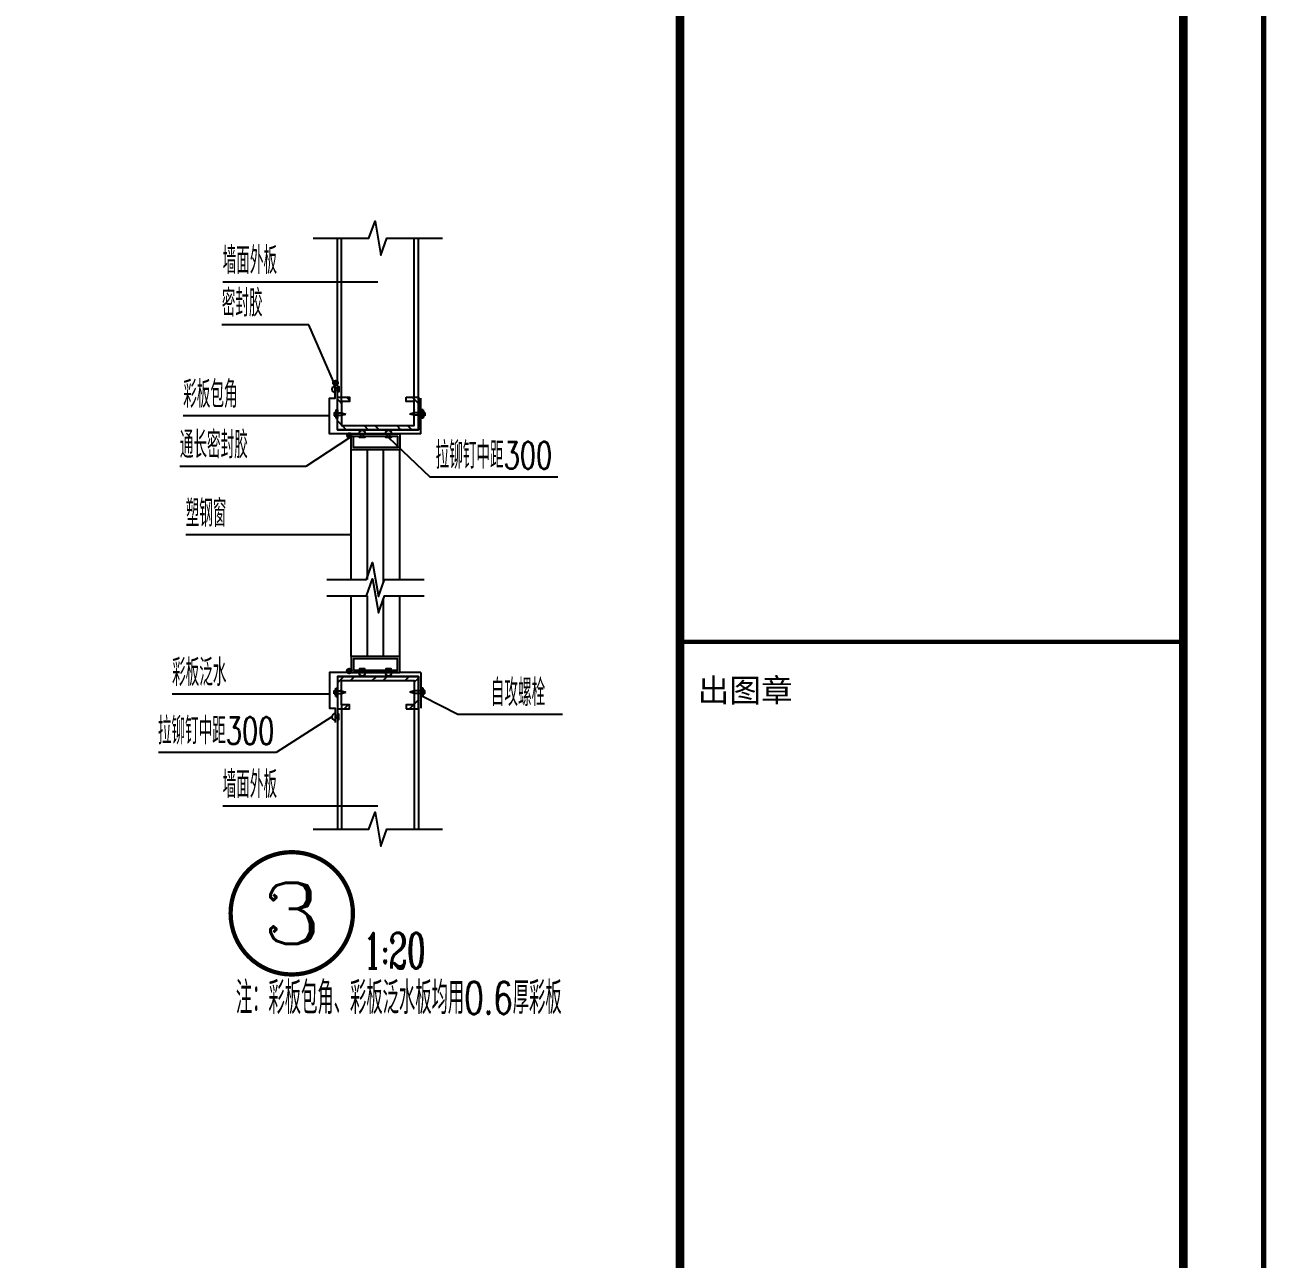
# Model space of a CAD drawing. Extents: x -518586 to 1253874, y -62343 to 661177.
# Drawn here: x 1230676 to 1253874, y -36325 to -13261 of the extents above; entities that cross this region are included whole.
import ezdxf
from ezdxf.enums import TextEntityAlignment as Align

# ---------------------------------------------------------------- set-up
doc = ezdxf.new("R2010")
doc.units = 0
doc.header["$LTSCALE"] = 1000
doc.header["$MEASUREMENT"] = 0
for name, color, linetype in [('PUB_DIM', 3, 'Continuous'), ('PUB_TEXT', 7, 'Continuous'), ('WALL', 6, 'Continuous'), ('WINDOW', 4, 'Continuous'), ('图框', 7, 'Continuous'), ('线', 150, 'Continuous')]:
    doc.layers.add(name, color=color, linetype=linetype)
doc.styles.add('_ROMANC', font='ROMANC.shx', dxfattribs={"width": 0.6})
doc.styles.add('_TCH_DIM', font='SIMPLEX', dxfattribs={"bigfont": 'GBCBIG'})
doc.styles.add('COMP', font='COMPLEX', dxfattribs={"bigfont": 'hztxt'})
doc.styles.add('黑体', font='simhei.ttf')

# ---------------------------------------------------------------- blocks, each defined once
blk = doc.blocks.new('sdgfdg')
h = blk.add_hatch()
h.set_pattern_fill('ANSI37', color=256, scale=7.5, style=0)
h.set_pattern_definition([(45, (940921.474, 438379.817), (-16.8379802, 16.8379802), []), (135, (940921.474, 438379.817), (-16.8379802, -16.8379802), [])])
h.paths.add_polyline_path([(1036368, 569627, 1), (1036278, 569627, 1)])
h = blk.add_hatch()
h.set_pattern_fill('ANSI32', color=256, scale=45, style=0)
h.set_pattern_definition([(315, (970491.75, 700444.56), (-303.0836, -303.0836), []), (315, (970693.8, 700444.56), (-303.0836, -303.0836), [])])
h.paths.add_polyline_path([(1037860, 568760), (1036360, 568760), (1036360, 569019), (1036435, 569019), (1036435, 568965), (1036435, 568835), (1037785, 568835), (1037785, 569019), (1037860, 569019)])
h.paths.add_polyline_path([(1037860, 569109), (1037785, 569109), (1037785, 569164), (1037785, 569285), (1037635, 569285), (1037635, 569360), (1037860, 569360)])
h.paths.add_polyline_path([(1036585, 569285), (1036435, 569285), (1036435, 569109), (1036360, 569109), (1036360, 569360), (1036585, 569360)])
h = blk.add_hatch()
h.set_pattern_fill('ANSI37', color=256, scale=7.5, style=0)
h.set_pattern_definition([(45, (941183.32, 437405.269), (-16.8379802, 16.8379802), []), (135, (941183.32, 437405.269), (-16.8379802, -16.8379802), [])])
h.paths.add_polyline_path([(1036630, 568652, 1), (1036540, 568652, 1)])
h = blk.add_hatch()
h.set_pattern_fill('ANSI37', color=256, scale=7.5, style=0)
h.set_pattern_definition([(45, (941178.18, 433037.428), (-16.8379802, 16.8379802), []), (135, (941178.18, 433037.428), (-16.8379802, -16.8379802), [])])
h.paths.add_polyline_path([(1036625, 564285, 1), (1036535, 564285, 1)])
h = blk.add_hatch()
h.set_pattern_fill('ANSI32', color=256, scale=45, style=0)
h.set_pattern_definition([(45, (970491.75, 432498.54), (-303.0836, 303.0836), []), (45, (970693.8, 432498.54), (-303.0836, 303.0836), [])])
h.paths.add_polyline_path([(1037860, 564183), (1036360, 564183), (1036360, 563924), (1036435, 563924), (1036435, 563978), (1036435, 564108), (1037785, 564108), (1037785, 563924), (1037860, 563924)])
h.paths.add_polyline_path([(1037860, 563834), (1037785, 563834), (1037785, 563779), (1037785, 563658), (1037635, 563658), (1037635, 563583), (1037860, 563583)])
h.paths.add_polyline_path([(1036585, 563658), (1036435, 563658), (1036435, 563834), (1036360, 563834), (1036360, 563583), (1036585, 563583)])
for p, q in [((1036435, 569238), (1036435, 572309)), ((1037785, 569285), (1037785, 572309)), ((1036300, 569081), (1036300, 569019)), ((1036300, 569081), (1036330, 569081)), ((1036300, 569019), (1036330, 569019)), ((1036330, 569126), (1036330, 568974)), ((1036330, 569126), (1036360, 569126)), ((1036330, 568974), (1036360, 568974)), ((1036360, 569126), (1036360, 568974)), ((1036360, 569074), (1036435, 569074)), ((1036360, 569026), (1036435, 569026)), ((1036435, 569074), (1036517, 569050)), ((1036435, 569026), (1036517, 569050)), ((1037785, 569074), (1037702, 569050)), ((1037785, 569026), (1037702, 569050)), ((1037921, 569074), (1037785, 569074)), ((1037921, 569026), (1037785, 569026)), ((1037951, 569126), (1037921, 569126)), ((1037921, 569126), (1037921, 568974)), ((1037951, 568974), (1037921, 568974)), ((1037951, 569126), (1037951, 568974)), ((1037981, 569081), (1037951, 569081)), ((1037981, 569019), (1037951, 569019)), ((1037981, 569081), (1037981, 569019)), ((1036300, 563924), (1036330, 563924)), ((1036300, 563862), (1036300, 563924)), ((1036300, 563862), (1036330, 563862)), ((1036330, 563969), (1036360, 563969)), ((1036330, 563817), (1036330, 563969)), ((1036360, 563817), (1036360, 563969)), ((1036360, 563917), (1036435, 563917)), ((1036360, 563869), (1036435, 563869)), ((1036435, 563917), (1036517, 563893)), ((1036435, 563869), (1036517, 563893)), ((1037785, 563917), (1037702, 563893)), ((1037785, 563869), (1037702, 563893)), ((1037921, 563917), (1037785, 563917)), ((1037921, 563869), (1037785, 563869)), ((1037951, 563969), (1037921, 563969)), ((1037921, 563817), (1037921, 563969)), ((1037951, 563817), (1037951, 563969)), ((1037981, 563924), (1037951, 563924)), ((1037981, 563862), (1037951, 563862)), ((1037981, 563862), (1037981, 563924)), ((1036330, 563817), (1036360, 563817)), ((1036435, 563658), (1036435, 561353)), ((1037785, 563658), (1037785, 561353)), ((1037951, 563817), (1037921, 563817))]:
    blk.add_line(p, q)
for points in [[(1036360, 569459), (1036360, 569558), (1036383, 569558), (1036383, 569459)], [(1036615, 568685), (1037515, 568685), (1037515, 568385), (1036615, 568385)], [(1036660, 568640), (1037470, 568640), (1037470, 568430), (1036660, 568430)], [(1036768, 568640), (1036867, 568640), (1036867, 568617), (1036768, 568617)], [(1037256, 568640), (1037355, 568640), (1037355, 568617), (1037256, 568617)], [(1036615, 564258), (1037515, 564258), (1037515, 564558), (1036615, 564558)], [(1036660, 564303), (1037470, 564303), (1037470, 564513), (1036660, 564513)], [(1036768, 564303), (1036867, 564303), (1036867, 564326), (1036768, 564326)], [(1037256, 564303), (1037355, 564303), (1037355, 564326), (1037256, 564326)], [(1036360, 563485), (1036360, 563385), (1036383, 563385), (1036383, 563485)]]:
    blk.add_lwpolyline(points, close=True)
for points in [[(1037635, 569360), (1037860, 569360), (1037860, 568760), (1036360, 568760), (1036360, 569360), (1036585, 569360), (1036585, 569285), (1036435, 569285), (1036435, 568835), (1037785, 568835), (1037785, 569285), (1037635, 569285), (1037635, 569360)], [(1037635, 563583), (1037860, 563583), (1037860, 564183), (1036360, 564183), (1036360, 563583), (1036585, 563583), (1036585, 563658), (1036435, 563658), (1036435, 564108), (1037785, 564108), (1037785, 563658), (1037635, 563658), (1037635, 563583)]]:
    blk.add_lwpolyline(points)
for centre in [(1036323, 569627), (1036585, 568652), (1036580, 564285)]:
    blk.add_circle(centre, 45)
for centre, start, end in [((1036315, 569508), 90, 270), ((1036817, 568685), 0, 180), ((1037306, 568685), 0, 180), ((1036817, 564258), 180, 0), ((1037306, 564258), 180, 0), ((1036315, 563435), 90, 270)]:
    blk.add_arc(centre, 60, start, end)
at = {"layer": 'PUB_DIM'}
for p, q in [((1034957, 571497), (1034232, 571497)), ((1037110, 571497), (1034957, 571497)), ((1035830, 570706), (1034216, 570706)), ((1036287, 569653), (1035830, 570706)), ((1035145, 569015), (1033500, 569015)), ((1036210, 569015), (1035145, 569015)), ((1036585, 568607), (1035772, 568078)), ((1037306, 568617), (1038074, 567885)), ((1035772, 568078), (1033438, 568078)), ((1038074, 567885), (1040445, 567885)), ((1034919, 566810), (1033546, 566810)), ((1036615, 566810), (1034919, 566810)), ((1034654, 563859), (1033294, 563859)), ((1036210, 563859), (1034654, 563859)), ((1037951, 563817), (1038589, 563486)), ((1036255, 563435), (1035223, 562778)), ((1038589, 563486), (1040533, 563486)), ((1035223, 562778), (1033041, 562778)), ((1034957, 561783), (1034232, 561783)), ((1037110, 561783), (1034957, 561783))]:
    blk.add_line(p, q, dxfattribs=at)
for points in [[(1035910, 572309), (1036941, 572309), (1037056, 572624), (1037167, 571994), (1037278, 572309), (1038310, 572309)], [(1036165, 565982), (1036896, 565982), (1037011, 566297), (1037122, 565667), (1037233, 565982), (1037965, 565982)], [(1036165, 565682), (1036896, 565682), (1037011, 565997), (1037122, 565367), (1037233, 565682), (1037965, 565682)], [(1035910, 561353), (1036941, 561353), (1037056, 561668), (1037167, 561038), (1037278, 561353), (1038310, 561353)]]:
    blk.add_lwpolyline(points, dxfattribs=at)
at = {"layer": 'PUB_TEXT'}
for p, q in [((1036360, 569531), (1036315, 569531)), ((1036360, 569486), (1036315, 569486)), ((1036795, 568640), (1036795, 568685)), ((1036840, 568640), (1036840, 568685)), ((1037283, 568640), (1037283, 568685)), ((1037328, 568640), (1037328, 568685)), ((1036795, 564303), (1036795, 564258)), ((1036840, 564303), (1036840, 564258)), ((1037283, 564303), (1037283, 564258)), ((1037328, 564303), (1037328, 564258)), ((1036360, 563457), (1036315, 563457)), ((1036360, 563412), (1036315, 563412))]:
    blk.add_line(p, q, dxfattribs=at)
at = {"layer": 'WALL'}
for p, q in [((1036360, 568760), (1036360, 572309)), ((1037860, 568760), (1037860, 572309)), ((1036360, 568760), (1037860, 568760)), ((1036360, 564183), (1037860, 564183)), ((1036360, 564183), (1036360, 561353)), ((1037860, 564183), (1037860, 561353))]:
    blk.add_line(p, q, dxfattribs=at)
for points in [[(1037905, 568685), (1036210, 568685), (1036210, 569345), (1036315, 569345), (1036315, 569610)], [(1037905, 568685), (1037905, 569344)], [(1037905, 564258), (1036210, 564258), (1036210, 563598), (1036315, 563598), (1036315, 563333)], [(1037905, 564258), (1037905, 563599)]]:
    blk.add_lwpolyline(points, dxfattribs=at)
at = {"layer": 'WINDOW'}
for p, q in [((1036615, 565982), (1036615, 568385)), ((1036915, 565982), (1036915, 568385)), ((1037215, 565929), (1037215, 568372)), ((1037515, 565982), (1037515, 568372)), ((1036615, 564558), (1036615, 565682)), ((1036915, 564558), (1036915, 565682)), ((1037515, 564558), (1037515, 565682)), ((1037215, 564558), (1037215, 565629))]:
    blk.add_line(p, q, dxfattribs=at)
at = {"layer": 'PUB_TEXT', "style": '_TCH_DIM', "width": 0.7}
for s, height, p in [('墙面外板', 500, (1034232, 571647)), ('密封胶', 500, (1034216, 570856)), ('彩板包角', 500, (1033500, 569165)), ('通长密封胶', 500, (1033438, 568228)), ('拉铆钉中距300', 500, (1038181, 568035)), ('塑钢窗', 500, (1033546, 566960)), ('彩板泛水', 500, (1033294, 564009)), ('自攻螺栓', 500, (1039203, 563636)), ('拉铆钉中距300', 500, (1033030, 562928)), ('墙面外板', 500, (1034232, 561933)), ('注：彩板包角、彩板泛水板均用0.6厚彩板', 600, (1034476, 557927))]:
    blk.add_text(s, height=height, dxfattribs=at).set_placement(p)
blk = doc.blocks.new('_INDEX1')
at = {"const_width": 0.035}
blk.add_lwpolyline([(-0.5, 0, 1), (0.5, 0, 1)], format="xyb", close=True, dxfattribs=at)
at = {"style": 'COMP', "width": 2.333333}
blk.add_attdef('1', text='', height=0.5, dxfattribs=at).set_placement((-0.25, -0.25), (0.25, -0.25), align=Align.FIT)

msp = doc.modelspace()

# ---------------------------------------------------------------- linework, layer by layer
at = {"layer": '图框', "color": 4}
for points, const_width in [([(1096175, -62293), (1253825, -62293), (1253825, 26807), (1096175, 26807)], 98.6), ([(1099925, -60793), (1252325, -60793), (1252325, 25307), (1099925, 25307)], 98.6), ([(1242920, 25307), (1252325, 25307), (1252325, -60793), (1242920, -60793)], 163)]:
    msp.add_lwpolyline(points, close=True, dxfattribs=dict(at, const_width=const_width))
at = {"layer": '图框', "color": 4, "const_width": 163}
msp.add_lwpolyline([(1242920, 25307), (1242920, -60793)], dxfattribs=at)
at = {"layer": '图框', "color": 0, "const_width": 82.5}
msp.add_lwpolyline([(1242927, -24791), (1252332, -24791)], dxfattribs=at)

# ---------------------------------------------------------------- block references
at = {"layer": 'PUB_TEXT'}
ref = msp.add_blockref('_INDEX1', (1235665, -29863), dxfattribs=dict(at, xscale=2286.144004766829, yscale=2286.144004766829, zscale=2286.144004767634))
ref.add_attrib('1', '3', dxfattribs={"layer": '0', "height": 1143, "style": 'COMP', "width": 1.5}).set_placement((1235093, -30434), (1236236, -30434), align=Align.FIT)
at = {"layer": '线', "xscale": 1.008000001311302, "yscale": 1.008000001311302, "zscale": 1.008000002116547}
msp.add_blockref('sdgfdg', (191868, -594136), dxfattribs=at)

# ---------------------------------------------------------------- texts
at = {"style": '_ROMANC', "width": 0.6}
msp.add_text('1:20', height=663, dxfattribs=at).set_placement((1237002, -30891))
at = {"layer": '图框', "color": 4, "style": '黑体'}
msp.add_text('出图章', height=433.9, dxfattribs=at).set_placement((1243251, -25914))

doc.saveas('drawing.dxf')
